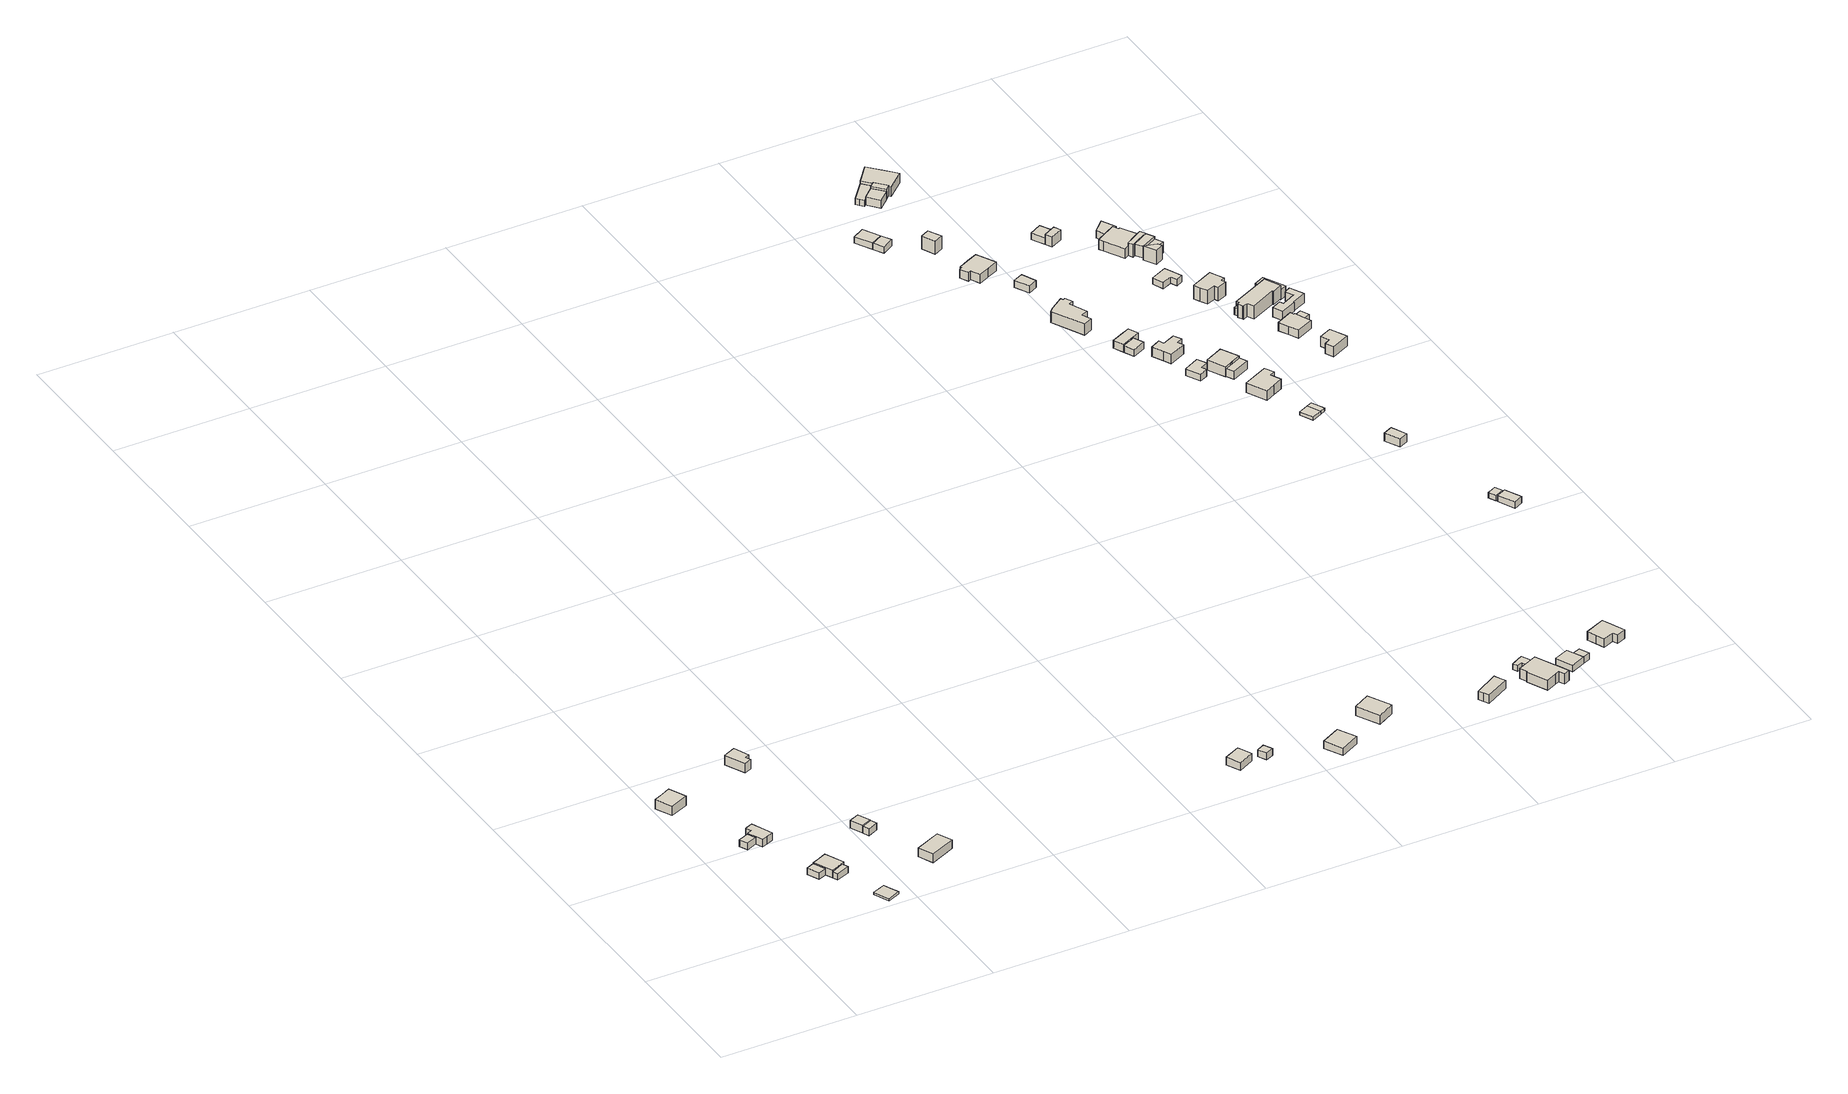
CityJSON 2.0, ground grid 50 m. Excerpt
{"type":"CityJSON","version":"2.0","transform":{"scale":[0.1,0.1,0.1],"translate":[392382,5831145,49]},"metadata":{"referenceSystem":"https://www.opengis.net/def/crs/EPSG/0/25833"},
"CityObjects":{
"building1":{"type":"Building","attributes":{"Gemeindeschluessel":"11000003","BezugspunktDach":"2200","function":"31001_1312","measuredHeight":4,"storeysAboveGround":1},"address":[{"country":"Germany","locality":"Berlin","thoroughfareNumber":"13","thoroughfareName":"Zypressenweg"}],"geometry":[{"type":"Solid","lod":"1","boundaries":[[[[0,1,2,3,4]],[[5,6,7,8,9]],[[5,9,4,3]],[[6,5,3,2]],[[7,6,2,1]],[[8,7,1,0]],[[9,8,0,4]]]]}]},
"building2":{"type":"Building","attributes":{"Gemeindeschluessel":"11000003","function":"31001_1312"},"address":[{"country":"Germany","locality":"Berlin","thoroughfareNumber":"11","thoroughfareName":"Zypressenweg"}],"children":["building2-1","building2-2"]},
"building2-1":{"type":"BuildingPart","attributes":{"BezugspunktDach":"2200","measuredHeight":3.24,"storeysAboveGround":1},"parents":["building2"],"geometry":[{"type":"MultiSurface","lod":"1","boundaries":[[[10,11,12,13,14,15,16,17,18]],[[19,20,21,22,23,24,25,26,27]],[[19,27,18,17]],[[20,19,17,16]],[[21,20,16,15]],[[22,21,15,14]],[[23,22,14,13]],[[24,23,13,12]],[[25,24,12,11]],[[26,25,11,10]],[[27,28,29,10,18]],[[29,28,27,26]]]}]},
"building2-2":{"type":"BuildingPart","attributes":{"BezugspunktDach":"2200","measuredHeight":2.64,"storeysAboveGround":1},"parents":["building2"],"geometry":[{"type":"Solid","lod":"1","boundaries":[[[[30,29,28,31]],[[27,26,32,33]],[[27,33,31,28]],[[32,26,29,30]],[[33,32,30,31]],[[26,27,28,29]]]]}]},
"building3":{"type":"Building","attributes":{"Gemeindeschluessel":"11000003","function":"31001_1312"},"address":[{"country":"Germany","locality":"Berlin","thoroughfareNumber":"9","thoroughfareName":"Zypressenweg"}],"children":["building3-1","building3-2","building3-3"]},
"building3-1":{"type":"BuildingPart","attributes":{"BezugspunktDach":"2200","measuredHeight":3.07,"storeysAboveGround":1},"parents":["building3"],"geometry":[{"type":"MultiSurface","lod":"1","boundaries":[[[34,35,36,37,38,39]],[[40,41,42,43,44,45]],[[40,45,39,38]],[[41,40,38,37]],[[42,41,37,36]],[[46,47,48,42,36,35]],[[49,46,43,35,34]],[[50,51,52,53,54,44,34,39]],[[43,48,47,46]],[[44,55,43,46,49]],[[45,54,53,52,51,50]]]}]},
"building3-2":{"type":"BuildingPart","attributes":{"BezugspunktDach":"2200","measuredHeight":2.49,"storeysAboveGround":1},"parents":["building3"],"geometry":[{"type":"Solid","lod":"1","boundaries":[[[[56,52,51,57]],[[45,53,58,59]],[[45,59,57,51]],[[58,53,52,56]],[[59,58,56,57]],[[53,45,51,52]]]]}]},
"building3-3":{"type":"BuildingPart","attributes":{"BezugspunktDach":"2200","measuredHeight":2.49,"storeysAboveGround":1},"parents":["building3"],"geometry":[{"type":"MultiSurface","lod":"1","boundaries":[[[60,61,47,49]],[[48,62,63,44]],[[62,48,47,61]],[[63,62,61,60]],[[44,63,60,49]],[[48,43,46,47]],[[44,49,46,43]]]}]},
"building4":{"type":"Building","attributes":{"Gemeindeschluessel":"11000003","BezugspunktDach":"2200","function":"31001_1312","measuredHeight":1.32,"storeysAboveGround":1},"address":[{"country":"Germany","locality":"Berlin","thoroughfareNumber":"7","thoroughfareName":"Zypressenweg"}],"geometry":[{"type":"Solid","lod":"1","boundaries":[[[[64,65,66,67,68]],[[69,70,71,72,73]],[[69,73,68,67]],[[70,69,67,66]],[[71,70,66,65]],[[72,71,65,64]],[[73,72,64,68]]]]}]},
"building5":{"type":"Building","attributes":{"Gemeindeschluessel":"11000003","BezugspunktDach":"2200","function":"31001_1312","measuredHeight":3.72,"storeysAboveGround":1},"address":[{"country":"Germany","locality":"Berlin","thoroughfareNumber":"14","thoroughfareName":"Zypressenweg"}],"geometry":[{"type":"Solid","lod":"1","boundaries":[[[[74,75,76,77,78,79]],[[80,81,82,83,84,85]],[[80,85,79,78]],[[81,80,78,77]],[[82,81,77,76]],[[83,82,76,75]],[[84,83,75,74]],[[85,84,74,79]]]]}]},
"building6":{"type":"Building","attributes":{"Gemeindeschluessel":"11000003","BezugspunktDach":"2200","function":"31001_1312","measuredHeight":3.16,"storeysAboveGround":1},"address":[{"country":"Germany","locality":"Berlin","thoroughfareNumber":"10","thoroughfareName":"Zypressenweg"}],"geometry":[{"type":"Solid","lod":"1","boundaries":[[[[86,87,88,89]],[[90,91,92,93]],[[90,93,89,88]],[[91,90,88,87]],[[92,91,87,86]],[[93,92,86,89]]]]}]},
"building7":{"type":"Building","attributes":{"Gemeindeschluessel":"11000003","BezugspunktDach":"2200","function":"51009_1610","measuredHeight":2.99,"storeysAboveGround":0},"address":[{"country":"Germany","locality":"Berlin"}],"geometry":[{"type":"Solid","lod":"1","boundaries":[[[[94,95,96,97]],[[91,98,99,92]],[[91,92,97,96]],[[98,91,96,95]],[[99,98,95,94]],[[92,99,94,97]]]]}]},
"building8":{"type":"Building","attributes":{"Gemeindeschluessel":"11000003","BezugspunktDach":"2200","function":"31001_1312","measuredHeight":3.26,"storeysAboveGround":1},"address":[{"country":"Germany","locality":"Berlin","thoroughfareNumber":"8","thoroughfareName":"Zypressenweg"}],"geometry":[{"type":"Solid","lod":"1","boundaries":[[[[100,101,102,103]],[[104,105,106,107]],[[104,107,103,102]],[[105,104,102,101]],[[106,105,101,100]],[[107,106,100,103]]]]}]},
"building9":{"type":"Building","attributes":{"Gemeindeschluessel":"11000003","BezugspunktDach":"2200","function":"31001_1010","measuredHeight":3.05,"storeysAboveGround":1},"address":[{"country":"Germany","locality":"Berlin","thoroughfareNumber":"31A","thoroughfareName":"Kapellenweg"}],"geometry":[{"type":"Solid","lod":"1","boundaries":[[[[108,109,110,111]],[[112,113,114,115]],[[112,115,111,110]],[[113,112,110,109]],[[114,113,109,108]],[[115,114,108,111]]]]}]},
"building10":{"type":"Building","attributes":{"Gemeindeschluessel":"11000003","BezugspunktDach":"2200","function":"31001_2723","measuredHeight":2.6,"storeysAboveGround":1},"address":[{"country":"Germany","locality":"Berlin","thoroughfareNumber":"31A (1)","thoroughfareName":"Kapellenweg"}],"geometry":[{"type":"Solid","lod":"1","boundaries":[[[[116,117,118,119]],[[120,121,122,123]],[[120,123,119,118]],[[121,120,118,117]],[[122,121,117,116]],[[123,122,116,119]]]]}]},
"building11":{"type":"Building","attributes":{"Gemeindeschluessel":"11000003","BezugspunktDach":"2200","function":"31001_1010","measuredHeight":2.8,"storeysAboveGround":1},"address":[{"country":"Germany","locality":"Berlin","thoroughfareNumber":"33","thoroughfareName":"Kapellenweg"}],"geometry":[{"type":"Solid","lod":"1","boundaries":[[[[124,125,126,127]],[[128,129,130,131]],[[128,131,127,126]],[[129,128,126,125]],[[130,129,125,124]],[[131,130,124,127]]]]}]},
"building12":{"type":"Building","attributes":{"Gemeindeschluessel":"11000003","BezugspunktDach":"2200","function":"31001_1010","measuredHeight":5.18,"storeysAboveGround":2},"address":[{"country":"Germany","locality":"Berlin","thoroughfareNumber":"35","thoroughfareName":"Kapellenweg"}],"geometry":[{"type":"Solid","lod":"1","boundaries":[[[[132,133,134,135]],[[136,137,138,139]],[[136,139,135,134]],[[137,136,134,133]],[[138,137,133,132]],[[139,138,132,135]]]]}]},
"building13":{"type":"Building","attributes":{"Gemeindeschluessel":"11000003","BezugspunktDach":"2200","function":"31001_2000","measuredHeight":3.45,"storeysAboveGround":1},"address":[{"country":"Germany","locality":"Berlin","thoroughfareNumber":"17 (1)","thoroughfareName":"Bambusweg"}],"geometry":[{"type":"Solid","lod":"1","boundaries":[[[[140,141,142,143,144,145]],[[146,147,148,149,150,151]],[[146,151,145,144]],[[147,146,144,143]],[[148,147,143,142]],[[149,148,142,141]],[[150,149,141,140]],[[151,150,140,145]]]]}]},
"building14":{"type":"Building","attributes":{"Gemeindeschluessel":"11000003","BezugspunktDach":"2200","function":"31001_2463","measuredHeight":2.99,"storeysAboveGround":1},"address":[{"country":"Germany","locality":"Berlin","thoroughfareNumber":"19 (1)","thoroughfareName":"Bambusweg"}],"geometry":[{"type":"Solid","lod":"1","boundaries":[[[[152,153,154,155,156,157,158,159,160]],[[161,162,163,164,165,166,167,168,169]],[[161,169,160,159]],[[162,161,159,158]],[[163,162,158,157]],[[164,163,157,156]],[[165,164,156,155]],[[166,165,155,154]],[[167,166,154,153]],[[168,167,153,152]],[[169,168,152,160]]]]}]},
"building15":{"type":"Building","attributes":{"Gemeindeschluessel":"11000003","BezugspunktDach":"2200","function":"31001_1010","measuredHeight":5.23,"storeysAboveGround":1},"address":[{"country":"Germany","locality":"Berlin","thoroughfareNumber":"19","thoroughfareName":"Bambusweg"}],"geometry":[{"type":"Solid","lod":"1","boundaries":[[[[170,171,172,173,174,175,176,177,178,179]],[[166,164,180,181,182,183,184,185,186,187]],[[166,187,179,178]],[[164,166,178,177]],[[180,164,177,176]],[[181,180,176,175]],[[182,181,175,174]],[[183,182,174,173]],[[184,183,173,172]],[[185,184,172,171]],[[186,185,171,170]],[[187,186,170,179]]]]}]},
"building16":{"type":"Building","attributes":{"Gemeindeschluessel":"11000003","function":"31001_1312"},"address":[{"country":"Germany","locality":"Berlin","thoroughfareNumber":"21","thoroughfareName":"Bambusweg"}],"children":["building16-1","building16-2"]},
"building16-1":{"type":"BuildingPart","attributes":{"BezugspunktDach":"2200","measuredHeight":2.48,"storeysAboveGround":1},"parents":["building16"],"geometry":[{"type":"MultiSurface","lod":"1","boundaries":[[[188,189,190,191]],[[192,193,194,195]],[[192,195,191,190]],[[192,190,196,197]],[[194,193,189,188]],[[195,194,188,191]],[[197,196,198,189,193]]]}]},
"building16-2":{"type":"BuildingPart","attributes":{"BezugspunktDach":"2200","measuredHeight":2.48,"storeysAboveGround":1},"parents":["building16"],"geometry":[{"type":"Solid","lod":"1","boundaries":[[[[189,199,200,196]],[[201,202,193,197]],[[201,197,196,200]],[[202,201,200,199]],[[193,202,199,189]],[[197,193,189,196]]]]}]},
"building17":{"type":"Building","attributes":{"Gemeindeschluessel":"11000003","BezugspunktDach":"2200","function":"31001_1010","measuredHeight":2.36,"storeysAboveGround":1},"address":[{"country":"Germany","locality":"Berlin","thoroughfareNumber":"61","thoroughfareName":"Ideallee"}],"geometry":[{"type":"Solid","lod":"1","boundaries":[[[[203,204,205,206]],[[207,208,209,210]],[[207,210,206,205]],[[208,207,205,204]],[[209,208,204,203]],[[210,209,203,206]]]]}]},
"building18":{"type":"Building","attributes":{"Gemeindeschluessel":"11000003","BezugspunktDach":"2200","function":"31001_1312","measuredHeight":3.92,"storeysAboveGround":1},"address":[{"country":"Germany","locality":"Berlin","thoroughfareNumber":"23","thoroughfareName":"Bambusweg"}],"geometry":[{"type":"Solid","lod":"1","boundaries":[[[[211,212,213,214,215,216,217,218]],[[219,220,221,222,223,224,225,226]],[[219,226,218,217]],[[220,219,217,216]],[[221,220,216,215]],[[222,221,215,214]],[[223,222,214,213]],[[224,223,213,212]],[[225,224,212,211]],[[226,225,211,218]]]]}]},
"building19":{"type":"Building","attributes":{"Gemeindeschluessel":"11000003","BezugspunktDach":"2200","function":"31001_2000","measuredHeight":2.5,"storeysAboveGround":1},"address":[{"country":"Germany","locality":"Berlin","thoroughfareNumber":"61 (1)","thoroughfareName":"Ideallee"}],"geometry":[{"type":"Solid","lod":"1","boundaries":[[[[227,228,204,203]],[[229,230,231,232]],[[229,232,203,204]],[[230,229,204,228]],[[231,230,228,227]],[[232,231,227,203]]]]}]},
"building20":{"type":"Building","attributes":{"Gemeindeschluessel":"11000003","BezugspunktDach":"2200","function":"31001_1312","measuredHeight":5.07,"storeysAboveGround":1},"address":[{"country":"Germany","locality":"Berlin","thoroughfareNumber":"59","thoroughfareName":"Ideallee"}],"geometry":[{"type":"Solid","lod":"1","boundaries":[[[[233,234,235,236]],[[237,238,239,240]],[[237,240,236,235]],[[238,237,235,234]],[[239,238,234,233]],[[240,239,233,236]]]]}]},
"building21":{"type":"Building","attributes":{"Gemeindeschluessel":"11000003","BezugspunktDach":"2200","function":"31001_1010","measuredHeight":4.24,"storeysAboveGround":1},"address":[{"country":"Germany","locality":"Berlin","thoroughfareNumber":"57","thoroughfareName":"Ideallee"}],"geometry":[{"type":"Solid","lod":"1","boundaries":[[[[241,242,243,244,245,246,247,248,249,250]],[[251,252,253,254,255,256,257,258,259,260]],[[251,260,250,249]],[[252,251,249,248]],[[253,252,248,247]],[[254,253,247,246]],[[255,254,246,245]],[[256,255,245,244]],[[257,256,244,243]],[[258,257,243,242]],[[259,258,242,241]],[[260,259,241,250]]]]}]},
"building22":{"type":"Building","attributes":{"Gemeindeschluessel":"11000003","BezugspunktDach":"2200","function":"31001_1010","measuredHeight":4.38,"storeysAboveGround":1},"address":[{"country":"Germany","locality":"Berlin","thoroughfareNumber":"53","thoroughfareName":"Ideallee"}],"geometry":[{"type":"Solid","lod":"1","boundaries":[[[[261,262,263,264,265,266,267,268,269,270,271]],[[272,273,274,275,276,277,278,279,280,281,282]],[[272,282,271,270]],[[273,272,270,269]],[[274,273,269,268]],[[275,274,268,267]],[[276,275,267,266]],[[277,276,266,265]],[[278,277,265,264]],[[279,278,264,263]],[[280,279,263,262]],[[281,280,262,261]],[[282,281,261,271]]]]}]},
"building23":{"type":"Building","attributes":{"Gemeindeschluessel":"11000003","BezugspunktDach":"2200","function":"31001_2463","measuredHeight":2.63,"storeysAboveGround":1},"address":[{"country":"Germany","locality":"Berlin","thoroughfareNumber":"51 (1)","thoroughfareName":"Ideallee"}],"geometry":[{"type":"Solid","lod":"1","boundaries":[[[[283,284,285,286]],[[287,288,289,290]],[[287,290,286,285]],[[288,287,285,284]],[[289,288,284,283]],[[290,289,283,286]]]]}]},
"building24":{"type":"Building","attributes":{"Gemeindeschluessel":"11000003","BezugspunktDach":"2200","function":"31001_1312","measuredHeight":3.38,"storeysAboveGround":1},"address":[{"country":"Germany","locality":"Berlin","thoroughfareNumber":"51","thoroughfareName":"Ideallee"}],"geometry":[{"type":"Solid","lod":"1","boundaries":[[[[291,292,293,294,295,296,297]],[[298,299,300,287,301,290,302]],[[298,302,297,296]],[[299,298,296,295]],[[300,299,295,294]],[[287,300,294,293]],[[301,287,293,292]],[[290,301,292,291]],[[302,290,291,297]]]]}]},
"building25":{"type":"Building","attributes":{"Gemeindeschluessel":"11000003","BezugspunktDach":"2200","function":"31001_1312","measuredHeight":2.71,"storeysAboveGround":1},"address":[{"country":"Germany","locality":"Berlin","thoroughfareNumber":"55","thoroughfareName":"Ideallee"}],"geometry":[{"type":"Solid","lod":"1","boundaries":[[[[303,304,305,306]],[[307,308,309,310]],[[307,310,306,305]],[[308,307,305,304]],[[309,308,304,303]],[[310,309,303,306]]]]}]},
"building26":{"type":"Building","attributes":{"Gemeindeschluessel":"11000003","BezugspunktDach":"2200","function":"31001_2000","measuredHeight":2.93,"storeysAboveGround":1},"address":[{"country":"Germany","locality":"Berlin","thoroughfareNumber":"60 (1)","thoroughfareName":"Ideallee"}],"geometry":[{"type":"Solid","lod":"1","boundaries":[[[[311,312,313,314,315,316,317]],[[318,319,320,321,322,323,324]],[[318,324,317,316]],[[319,318,316,315]],[[320,319,315,314]],[[321,320,314,313]],[[322,321,313,312]],[[323,322,312,311]],[[324,323,311,317]]]]}]},
"building27":{"type":"Building","attributes":{"Gemeindeschluessel":"11000003","BezugspunktDach":"2200","function":"31001_2000","measuredHeight":3.11,"storeysAboveGround":1},"address":[{"country":"Germany","locality":"Berlin","thoroughfareNumber":"60 (2)","thoroughfareName":"Ideallee"}],"geometry":[{"type":"Solid","lod":"1","boundaries":[[[[325,326,327,328]],[[329,330,331,332]],[[329,332,328,327]],[[330,329,327,326]],[[331,330,326,325]],[[332,331,325,328]]]]}]},
"building28":{"type":"Building","attributes":{"Gemeindeschluessel":"11000003","BezugspunktDach":"2200","function":"31001_2000","measuredHeight":2.6,"storeysAboveGround":1},"address":[{"country":"Germany","locality":"Berlin","thoroughfareNumber":"47 (1)","thoroughfareName":"Ideallee"}],"geometry":[{"type":"Solid","lod":"1","boundaries":[[[[333,334,335,336,337,338]],[[339,340,341,342,343,344]],[[339,344,338,337]],[[340,339,337,336]],[[341,340,336,335]],[[342,341,335,334]],[[343,342,334,333]],[[344,343,333,338]]]]}]},
"building29":{"type":"Building","attributes":{"Gemeindeschluessel":"11000003","BezugspunktDach":"2200","function":"31001_1010","measuredHeight":4.78,"storeysAboveGround":1},"address":[{"country":"Germany","locality":"Berlin","thoroughfareNumber":"49","thoroughfareName":"Ideallee"}],"geometry":[{"type":"Solid","lod":"1","boundaries":[[[[345,346,347,348,349,350,351,352,353,354]],[[355,356,357,358,359,360,361,362,363,364]],[[355,364,354,353]],[[356,355,353,352]],[[357,356,352,351]],[[358,357,351,350]],[[359,358,350,349]],[[360,359,349,348]],[[361,360,348,347]],[[362,361,347,346]],[[363,362,346,345]],[[364,363,345,354]]]]}]},
"building30":{"type":"Building","attributes":{"Gemeindeschluessel":"11000003","BezugspunktDach":"2200","function":"51009_1610","measuredHeight":4.86,"storeysAboveGround":0},"address":[{"country":"Germany","locality":"Berlin"}],"geometry":[{"type":"Solid","lod":"1","boundaries":[[[[365,366,367,368]],[[369,370,330,329]],[[369,329,368,367]],[[370,369,367,366]],[[330,370,366,365]],[[329,330,365,368]]]]}]},
"building31":{"type":"Building","attributes":{"Gemeindeschluessel":"11000003","BezugspunktDach":"2200","function":"31001_1010","measuredHeight":4.77,"storeysAboveGround":1},"address":[{"country":"Germany","locality":"Berlin","thoroughfareNumber":"60","thoroughfareName":"Ideallee"}],"geometry":[{"type":"Solid","lod":"1","boundaries":[[[[371,372,373,374,375,376]],[[377,378,379,380,381,382]],[[377,382,376,375]],[[378,377,375,374]],[[379,378,374,373]],[[380,379,373,372]],[[381,380,372,371]],[[382,381,371,376]]]]}]},
"building32":{"type":"Building","attributes":{"Gemeindeschluessel":"11000003","BezugspunktDach":"2200","function":"31001_1010","measuredHeight":4.3,"storeysAboveGround":1},"address":[{"country":"Germany","locality":"Berlin","thoroughfareNumber":"45","thoroughfareName":"Ideallee"}],"geometry":[{"type":"Solid","lod":"1","boundaries":[[[[383,384,385,386,387,388,389,390]],[[391,392,393,394,395,396,397,398]],[[391,398,390,389]],[[392,391,389,388]],[[393,392,388,387]],[[394,393,387,386]],[[395,394,386,385]],[[396,395,385,384]],[[397,396,384,383]],[[398,397,383,390]]]]}]},
"building33":{"type":"Building","attributes":{"Gemeindeschluessel":"11000003","BezugspunktDach":"2200","function":"31001_1312","measuredHeight":4.61,"storeysAboveGround":1},"address":[{"country":"Germany","locality":"Berlin","thoroughfareNumber":"47","thoroughfareName":"Ideallee"}],"geometry":[{"type":"Solid","lod":"1","boundaries":[[[[399,400,401,402,403,404,405,406]],[[407,408,409,410,411,412,413,414]],[[407,414,406,405]],[[408,407,405,404]],[[409,408,404,403]],[[410,409,403,402]],[[411,410,402,401]],[[412,411,401,400]],[[413,412,400,399]],[[414,413,399,406]]]]}]},
"building34":{"type":"Building","attributes":{"Gemeindeschluessel":"11000003","BezugspunktDach":"2200","function":"31001_1312","measuredHeight":1.31,"storeysAboveGround":1},"address":[{"country":"Germany","locality":"Berlin","thoroughfareNumber":"43","thoroughfareName":"Ideallee"}],"geometry":[{"type":"Solid","lod":"1","boundaries":[[[[415,416,417,418]],[[419,420,421,422]],[[419,422,418,417]],[[420,419,417,416]],[[421,420,416,415]],[[422,421,415,418]]]]}]},
"building35":{"type":"Building","attributes":{"Gemeindeschluessel":"11000003","BezugspunktDach":"2200","function":"51009_1610","measuredHeight":3.7,"storeysAboveGround":0},"address":[{"country":"Germany","locality":"Berlin"}],"geometry":[{"type":"Solid","lod":"1","boundaries":[[[[423,424,425,426]],[[427,428,429,430]],[[427,430,426,425]],[[428,427,425,424]],[[429,428,424,423]],[[430,429,423,426]]]]}]},
"building36":{"type":"Building","attributes":{"Gemeindeschluessel":"11000003","BezugspunktDach":"2200","function":"51009_1610","measuredHeight":1.27,"storeysAboveGround":0},"address":[{"country":"Germany","locality":"Berlin"}],"geometry":[{"type":"Solid","lod":"1","boundaries":[[[[416,431,432,417]],[[433,434,435,436]],[[433,436,417,432]],[[434,433,432,431]],[[435,434,431,416]],[[436,435,416,417]]]]}]},
"building37":{"type":"Building","attributes":{"Gemeindeschluessel":"11000003","BezugspunktDach":"2200","function":"31001_2723","measuredHeight":2.7,"storeysAboveGround":1},"address":[{"country":"Germany","locality":"Berlin","thoroughfareNumber":"33 (2)","thoroughfareName":"Ideallee"}],"geometry":[{"type":"Solid","lod":"1","boundaries":[[[[437,438,439,440,441]],[[442,443,444,445,446]],[[442,446,441,440]],[[443,442,440,439]],[[444,443,439,438]],[[445,444,438,437]],[[446,445,437,441]]]]}]},
"building38":{"type":"Building","attributes":{"Gemeindeschluessel":"11000003","BezugspunktDach":"2200","function":"31001_2463","measuredHeight":2.49,"storeysAboveGround":1},"address":[{"country":"Germany","locality":"Berlin","thoroughfareNumber":"33 (1)","thoroughfareName":"Ideallee"}],"geometry":[{"type":"Solid","lod":"1","boundaries":[[[[447,448,449,450]],[[451,452,453,454]],[[451,454,450,449]],[[452,451,449,448]],[[453,452,448,447]],[[454,453,447,450]]]]}]},
"building39":{"type":"Building","attributes":{"Gemeindeschluessel":"11000003","BezugspunktDach":"2200","function":"31001_1312","measuredHeight":3.07,"storeysAboveGround":1},"address":[{"country":"Germany","locality":"Berlin","thoroughfareNumber":"39","thoroughfareName":"Ideallee"}],"geometry":[{"type":"Solid","lod":"1","boundaries":[[[[455,456,457,458]],[[459,460,461,462]],[[459,462,458,457]],[[460,459,457,456]],[[461,460,456,455]],[[462,461,455,458]]]]}]},
"building40":{"type":"Building","attributes":{"Gemeindeschluessel":"11000003","BezugspunktDach":"2200","function":"31001_1312","measuredHeight":3.54,"storeysAboveGround":1},"address":[{"country":"Germany","locality":"Berlin","thoroughfareNumber":"56","thoroughfareName":"Ideallee"}],"geometry":[{"type":"Solid","lod":"1","boundaries":[[[[463,464,465,466,467]],[[468,469,470,471,472]],[[468,472,467,466]],[[469,468,466,465]],[[470,469,465,464]],[[471,470,464,463]],[[472,471,463,467]]]]}]},
"building41":{"type":"Building","attributes":{"Gemeindeschluessel":"11000003","BezugspunktDach":"2200","function":"51009_1610","measuredHeight":4.46,"storeysAboveGround":0},"address":[{"country":"Germany","locality":"Berlin"}],"geometry":[{"type":"Solid","lod":"1","boundaries":[[[[473,474,475,476]],[[470,477,478,471]],[[470,471,476,475]],[[477,470,475,474]],[[478,477,474,473]],[[471,478,473,476]]]]}]},
"building42":{"type":"Building","attributes":{"Gemeindeschluessel":"11000003","BezugspunktDach":"2200","function":"31001_1010","measuredHeight":2.52,"storeysAboveGround":1},"address":[{"country":"Germany","locality":"Berlin","thoroughfareNumber":"52","thoroughfareName":"Ideallee"}],"geometry":[{"type":"Solid","lod":"1","boundaries":[[[[479,480,481,482,483,484]],[[485,486,487,488,489,490]],[[485,490,484,483]],[[486,485,483,482]],[[487,486,482,481]],[[488,487,481,480]],[[489,488,480,479]],[[490,489,479,484]]]]}]},
"building43":{"type":"Building","attributes":{"Gemeindeschluessel":"11000003","BezugspunktDach":"2200","function":"51009_1610","measuredHeight":2.75,"storeysAboveGround":0},"address":[{"country":"Germany","locality":"Berlin"}],"geometry":[{"type":"Solid","lod":"1","boundaries":[[[[491,492,493,494]],[[495,496,497,498]],[[495,498,494,493]],[[496,495,493,492]],[[497,496,492,491]],[[498,497,491,494]]]]}]},
"building44":{"type":"Building","attributes":{"Gemeindeschluessel":"11000003","BezugspunktDach":"2200","function":"31001_1010","measuredHeight":7.32,"storeysAboveGround":1},"address":[{"country":"Germany","locality":"Berlin","thoroughfareNumber":"50","thoroughfareName":"Ideallee"}],"geometry":[{"type":"Solid","lod":"1","boundaries":[[[[499,500,501,502,503,504,505,506,507,508]],[[509,510,511,512,513,514,515,516,517,518]],[[509,518,508,507]],[[510,509,507,506]],[[511,510,506,505]],[[512,511,505,504]],[[513,512,504,503]],[[514,513,503,502]],[[515,514,502,501]],[[516,515,501,500]],[[517,516,500,499]],[[518,517,499,508]]]]}]},
"building45":{"type":"Building","attributes":{"Gemeindeschluessel":"11000003","function":"31001_1010"},"address":[{"country":"Germany","locality":"Berlin","thoroughfareNumber":"54","thoroughfareName":"Ideallee"}],"children":["building45-1","building45-2"]},
"building45-1":{"type":"BuildingPart","attributes":{"BezugspunktDach":"2200","measuredHeight":5.44,"storeysAboveGround":2},"parents":["building45"],"geometry":[{"type":"MultiSurface","lod":"1","boundaries":[[[519,520,521,522,523,524,525,526,527,528,529]],[[530,531,532,533,534,535,536,537,538,539,540]],[[530,540,529,528]],[[531,530,528,527]],[[532,531,527,526]],[[533,532,526,525]],[[534,533,525,524]],[[535,534,524,523]],[[538,537,521,520]],[[539,538,520,519]],[[540,539,519,529]],[[536,541,542,522]],[[535,523,542,541]],[[537,536,522,521]]]}]},
"building45-2":{"type":"BuildingPart","attributes":{"BezugspunktDach":"2200","measuredHeight":5.87,"storeysAboveGround":2},"parents":["building45"],"geometry":[{"type":"MultiSurface","lod":"1","boundaries":[[[543,544,545,546,547,548,549]],[[541,535,550,551,552,553,537]],[[542,522,521,537,549,548]],[[523,542,541,548,547]],[[550,535,547,546]],[[551,550,546,545]],[[552,551,545,544]],[[553,552,544,543]],[[537,553,543,549]],[[541,536,522,542]],[[554,536,537,521,522]],[[535,541,542,523]]]}]},
"building46":{"type":"Building","attributes":{"Gemeindeschluessel":"11000003","BezugspunktDach":"2200","function":"31001_2000","measuredHeight":2.8,"storeysAboveGround":1},"address":[{"country":"Germany","locality":"Berlin","thoroughfareNumber":"54 (1)","thoroughfareName":"Ideallee"}],"geometry":[{"type":"Solid","lod":"1","boundaries":[[[[555,556,557,558,559]],[[560,561,562,563,564]],[[560,564,559,558]],[[561,560,558,557]],[[562,561,557,556]],[[563,562,556,555]],[[564,563,555,559]]]]}]},
"building47":{"type":"Building","attributes":{"Gemeindeschluessel":"11000003","BezugspunktDach":"2200","function":"31001_1312","measuredHeight":5.59,"storeysAboveGround":1},"address":[{"country":"Germany","locality":"Berlin","thoroughfareNumber":"54 (2)","thoroughfareName":"Ideallee"}],"geometry":[{"type":"Solid","lod":"1","boundaries":[[[[565,566,567,568,569]],[[570,571,572,573,574]],[[570,574,569,568]],[[571,570,568,567]],[[572,571,567,566]],[[573,572,566,565]],[[574,573,565,569]]]]}]},
"building48":{"type":"Building","attributes":{"Gemeindeschluessel":"11000003","function":"31001_2000"},"address":[{"country":"Germany","locality":"Berlin","thoroughfareNumber":"54 (3)","thoroughfareName":"Ideallee"}],"children":["building48-1","building48-2"]},
"building48-1":{"type":"BuildingPart","attributes":{"BezugspunktDach":"2200","measuredHeight":4.32,"storeysAboveGround":1},"parents":["building48"],"geometry":[{"type":"MultiSurface","lod":"1","boundaries":[[[575,576,577,578]],[[579,580,581,582]],[[579,582,578,577]],[[580,579,577,576]],[[581,580,576,575]],[[583,582,581,575,578]]]}]},
"building48-2":{"type":"BuildingPart","attributes":{"BezugspunktDach":"2200","measuredHeight":5.34,"storeysAboveGround":1},"parents":["building48"],"geometry":[{"type":"MultiSurface","lod":"1","boundaries":[[[584,585,586,587]],[[581,588,589,582]],[[575,578,587,586]],[[588,581,586,585]],[[589,588,585,584]],[[582,589,584,587]],[[590,581,582,578,575]]]}]},
"building49":{"type":"Building","attributes":{"Gemeindeschluessel":"11000003","function":"31001_1312"},"address":[{"country":"Germany","locality":"Berlin","thoroughfareNumber":"46","thoroughfareName":"Ideallee"}],"children":["building49-1","building49-2"]},
"building49-1":{"type":"BuildingPart","attributes":{"BezugspunktDach":"2200","measuredHeight":3.72,"storeysAboveGround":1},"parents":["building49"],"geometry":[{"type":"MultiSurface","lod":"1","boundaries":[[[591,592,593,594,595,596,597,598,599]],[[600,601,602,603,604,605,606,607,608]],[[600,608,599,598]],[[601,600,598,597]],[[602,601,597,596]],[[609,610,596,595]],[[611,609,603,595,594]],[[605,604,594,593]],[[606,605,593,592]],[[607,606,592,591]],[[608,607,591,599]],[[603,602,610,609]],[[604,603,609,611]]]}]},
"building49-2":{"type":"BuildingPart","attributes":{"BezugspunktDach":"2200","measuredHeight":2.62,"storeysAboveGround":1},"parents":["building49"],"geometry":[{"type":"MultiSurface","lod":"1","boundaries":[[[611,612,613,610]],[[614,615,604,602]],[[614,602,610,613]],[[615,614,613,612]],[[604,615,612,611]],[[604,603,602]],[[602,603,609,610]],[[611,609,603,604]]]}]},
"building50":{"type":"Building","attributes":{"Gemeindeschluessel":"11000003","BezugspunktDach":"2200","function":"31001_1010","measuredHeight":3.77,"storeysAboveGround":1},"address":[{"country":"Germany","locality":"Berlin","thoroughfareNumber":"44","thoroughfareName":"Ideallee"}],"geometry":[{"type":"Solid","lod":"1","boundaries":[[[[616,617,618,619,620,621]],[[622,623,624,625,626,627]],[[622,627,621,620]],[[623,622,620,619]],[[624,623,619,618]],[[625,624,618,617]],[[626,625,617,616]],[[627,626,616,621]]]]}]},
"building51":{"type":"Building","attributes":{"Gemeindeschluessel":"11000003","BezugspunktDach":"2200","function":"31001_1010","measuredHeight":6,"storeysAboveGround":2},"address":[{"country":"Germany","locality":"Berlin","thoroughfareNumber":"48","thoroughfareName":"Ideallee"}],"geometry":[{"type":"Solid","lod":"1","boundaries":[[[[628,629,630,631,632,633,634,635,636,637,638,639,640]],[[641,642,643,644,645,646,647,648,649,650,651,652,653]],[[641,653,640,639]],[[642,641,639,638]],[[643,642,638,637]],[[644,643,637,636]],[[645,644,636,635]],[[646,645,635,634]],[[647,646,634,633]],[[648,647,633,632]],[[649,648,632,631]],[[650,649,631,630]],[[651,650,630,629]],[[652,651,629,628]],[[653,652,628,640]]]]}]},
"building52":{"type":"Building","attributes":{"Gemeindeschluessel":"11000003","BezugspunktDach":"2200","function":"31001_2000","measuredHeight":3.49,"storeysAboveGround":1},"address":[{"country":"Germany","locality":"Berlin","thoroughfareNumber":"48 (2)","thoroughfareName":"Ideallee"}],"geometry":[{"type":"Solid","lod":"1","boundaries":[[[[654,655,656,657,658,659,660,661,662,663]],[[664,665,666,667,668,669,670,671,672,673]],[[664,673,663,662]],[[665,664,662,661]],[[666,665,661,660]],[[667,666,660,659]],[[668,667,659,658]],[[669,668,658,657]],[[670,669,657,656]],[[671,670,656,655]],[[672,671,655,654]],[[673,672,654,663]]]]}]},
"building53":{"type":"Building","attributes":{"Gemeindeschluessel":"11000003","BezugspunktDach":"2200","function":"31001_2000","measuredHeight":3.91,"storeysAboveGround":1},"address":[{"country":"Germany","locality":"Berlin","thoroughfareNumber":"48 (1)","thoroughfareName":"Ideallee"}],"geometry":[{"type":"Solid","lod":"1","boundaries":[[[[674,675,676,677,678,679]],[[680,681,682,683,684,685]],[[680,685,679,678]],[[681,680,678,677]],[[682,681,677,676]],[[683,682,676,675]],[[684,683,675,674]],[[685,684,674,679]]]]}]}
},
"vertices":[
[34,775,57],[101,805,57],[72,868,57],[39,852,57],[5,836,57],[39,852,21],[72,868,21],[101,805,21],[34,775,21],[5,836,21],
[183,494,56],[194,469,56],[217,478,56],[240,488,56],[207,564,56],[184,554,56],[179,552,56],[187,532,56],[170,524,56],[187,532,27],[179,552,27],[184,554,27],[207,564,27],[240,488,27],[217,478,27],[194,469,27],[183,494,27],[170,524,27],[170,524,53],[183,494,53],
[145,478,53],[131,508,53],[145,478,27],[131,508,27],
[305,206,54],[332,219,54],[360,233,54],[329,301,54],[301,288,54],[273,276,54],[301,288,26],[329,301,26],[360,233,26],[332,219,26],[305,206,26],[273,276,26],[332,219,51],[351,229,51],[351,229,26],[305,206,51],[273,276,50],[273,276,51],[293,232,51],[293,232,26],[283,254,26],[330,218,26],
[263,220,51],[243,262,51],[263,220,26],[243,262,26],
[313,186,51],[361,206,51],[361,206,26],[313,186,26],
[399,2,34],[445,23,34],[432,51,34],[420,78,34],[373,59,34],[420,78,25],[432,51,25],[445,23,25],[399,2,25],[373,59,25],
[357,876,59],[383,886,59],[375,904,59],[391,913,59],[367,968,59],[322,948,59],[367,968,22],[391,913,22],[375,904,22],[383,886,22],[357,876,22],[322,948,22],
[518,392,49],[556,409,49],[535,454,49],[498,437,49],[535,454,20],[556,409,20],[518,392,20],[498,437,20],
[529,369,47],[566,386,47],[556,409,47],[518,392,47],[566,386,20],[529,369,20],
[633,133,53],[726,176,53],[701,230,53],[608,187,53],[701,230,20],[726,176,20],[633,133,20],[608,187,20],
[1750,113,53],[1807,144,53],[1783,193,53],[1725,164,53],[1783,193,23],[1807,144,23],[1750,113,23],[1725,164,23],
[1854,129,47],[1883,143,47],[1867,174,47],[1838,160,47],[1867,174,21],[1883,143,21],[1854,129,21],[1838,160,21],
[2079,29,51],[2150,67,51],[2115,133,51],[2044,95,51],[2115,133,23],[2150,67,23],[2079,29,23],[2044,95,23],
[2270,130,57],[2332,164,57],[2288,247,57],[2226,212,57],[2288,247,22],[2332,164,22],[2270,130,22],[2226,212,22],
[2621,78,58],[2631,59,58],[2719,108,58],[2708,127,58],[2698,147,58],[2611,96,58],[2698,147,26],[2708,127,26],[2719,108,26],[2631,59,26],[2621,78,26],[2611,96,26],
[2800,173,50],[2819,182,50],[2831,156,50],[2845,163,50],[2859,169,50],[2835,215,50],[2823,208,50],[2798,194,50],[2791,191,50],[2798,194,28],[2823,208,28],[2835,215,28],[2859,169,28],[2845,163,28],[2831,156,28],[2819,182,28],[2800,173,28],[2791,191,28],
[2797,107,67],[2795,106,67],[2831,31,67],[2870,50,67],[2885,57,67],[2895,36,67],[2917,47,67],[2859,169,67],[2831,156,67],[2784,134,67],[2917,47,28],[2895,36,28],[2885,57,28],[2870,50,28],[2831,31,28],[2795,106,28],[2797,107,28],[2784,134,28],
[2952,86,53],[3006,110,53],[2977,171,53],[2924,148,53],[2977,171,28],[3006,110,28],[2952,86,28],[2924,148,28],[2989,147,53],[2989,147,28],[3000,123,53],
[3033,121,53],[3016,158,53],[3016,158,28],[3033,121,28],
[2182,3311,45],[2225,3335,45],[2191,3396,45],[2147,3371,45],[2191,3396,21],[2225,3335,21],[2182,3311,21],[2147,3371,21],
[3096,190,61],[3109,159,61],[3149,177,61],[3157,157,61],[3191,173,61],[3169,223,61],[3155,255,61],[3082,222,61],[3155,255,28],[3169,223,28],[3191,173,28],[3157,157,28],[3149,177,28],[3109,159,28],[3096,190,28],[3082,222,28],
[2203,3275,45],[2245,3300,45],[2225,3335,20],[2245,3300,20],[2203,3275,20],[2182,3311,20],
[2343,3190,70],[2377,3206,70],[2352,3254,70],[2321,3238,70],[2352,3254,20],[2377,3206,20],[2343,3190,20],[2321,3238,20],
[2363,3004,52],[2373,3010,52],[2390,2976,52],[2430,2995,52],[2469,3014,52],[2433,3083,52],[2394,3065,52],[2355,3046,52],[2357,3040,52],[2347,3035,52],[2357,3040,18],[2355,3046,18],[2394,3065,18],[2433,3083,18],[2469,3014,18],[2430,2995,18],[2390,2976,18],[2373,3010,18],[2363,3004,18],[2347,3035,18],
[2539,2556,58],[2572,2573,58],[2557,2607,58],[2582,2617,58],[2552,2682,58],[2569,2690,58],[2555,2717,58],[2547,2712,58],[2543,2722,58],[2495,2688,58],[2480,2673,58],[2495,2688,15],[2543,2722,15],[2547,2712,15],[2555,2717,15],[2569,2690,15],[2552,2682,15],[2582,2617,15],[2557,2607,15],[2572,2573,15],[2539,2556,15],[2480,2673,15],
[2614,2366,46],[2662,2389,46],[2644,2427,46],[2597,2403,46],[2644,2427,20],[2662,2389,20],[2614,2366,20],[2597,2403,20],
[2597,2403,50],[2634,2421,50],[2644,2427,50],[2670,2440,50],[2653,2475,50],[2616,2457,50],[2579,2440,50],[2616,2457,20],[2653,2475,20],[2670,2440,20],[2634,2421,20],[2579,2440,20],
[2500,2849,46],[2533,2866,46],[2509,2919,46],[2473,2902,46],[2509,2919,19],[2533,2866,19],[2500,2849,19],[2473,2902,19],
[2267,3549,46],[2277,3536,46],[2286,3545,46],[2342,3596,46],[2327,3612,46],[2313,3628,46],[2257,3561,46],[2313,3628,23],[2327,3612,23],[2342,3596,23],[2286,3545,23],[2277,3536,23],[2267,3549,23],[2257,3561,23],
[2321,3504,52],[2360,3540,52],[2324,3580,52],[2286,3545,52],[2324,3580,21],[2360,3540,21],[2321,3504,21],[2286,3545,21],
[2732,2140,45],[2762,2155,45],[2754,2172,45],[2781,2186,45],[2763,2221,45],[2705,2191,45],[2763,2221,19],[2781,2186,19],[2754,2172,19],[2762,2155,19],[2732,2140,19],[2705,2191,19],
[2685,2297,56],[2697,2271,56],[2759,2301,56],[2749,2321,56],[2770,2332,56],[2768,2337,56],[2755,2361,56],[2708,2339,56],[2700,2358,56],[2664,2339,56],[2700,2358,20],[2708,2339,20],[2755,2361,20],[2768,2337,20],[2770,2332,20],[2749,2321,20],[2759,2301,20],[2697,2271,20],[2685,2297,20],[2664,2339,20],
[2360,3540,60],[2378,3557,60],[2342,3596,60],[2324,3580,60],[2342,3596,21],[2378,3557,21],
[2348,3590,56],[2383,3551,56],[2445,3606,56],[2405,3649,56],[2365,3693,56],[2313,3628,56],[2365,3693,19],[2405,3649,19],[2445,3606,19],[2383,3551,19],[2348,3590,19],[2313,3628,19],
[2862,1936,58],[2898,1955,58],[2934,1973,58],[2916,2010,58],[2936,2020,58],[2918,2054,58],[2863,2027,58],[2826,2009,58],[2863,2027,21],[2918,2054,21],[2936,2020,21],[2916,2010,21],[2934,1973,21],[2898,1955,21],[2862,1936,21],[2826,2009,21],
[2815,2123,57],[2840,2135,57],[2848,2139,57],[2882,2156,57],[2849,2220,57],[2823,2207,57],[2815,2203,57],[2781,2186,57],[2815,2203,18],[2823,2207,18],[2849,2220,18],[2882,2156,18],[2848,2139,18],[2840,2135,18],[2815,2123,18],[2781,2186,18],
[2937,1766,32],[2974,1784,32],[2951,1832,32],[2914,1814,32],[2951,1832,19],[2974,1784,19],[2937,1766,19],[2914,1814,19],
[2830,2094,50],[2896,2127,50],[2882,2156,50],[2815,2123,50],[2882,2156,20],[2896,2127,20],[2830,2094,20],[2815,2123,20],
[2994,1794,32],[2971,1841,32],[2971,1841,20],[2994,1794,20],[2974,1784,20],[2951,1832,20],
[3219,1068,46],[3251,1084,46],[3238,1112,46],[3222,1104,46],[3206,1096,46],[3222,1104,25],[3238,1112,25],[3251,1084,25],[3219,1068,25],[3206,1096,25],
[3251,1001,50],[3284,1018,50],[3255,1078,50],[3221,1062,50],[3255,1078,25],[3284,1018,25],[3251,1001,25],[3221,1062,25],
[3106,1497,50],[3139,1513,50],[3112,1568,50],[3078,1551,50],[3112,1568,19],[3139,1513,19],[3106,1497,19],[3078,1551,19],
[2682,3073,42],[2726,3096,42],[2713,3119,42],[2700,3143,42],[2656,3119,42],[2700,3143,16],[2713,3119,16],[2726,3096,16],[2682,3073,16],[2656,3119,16],
[2694,3050,55],[2738,3072,55],[2726,3096,55],[2682,3073,55],[2738,3072,16],[2694,3050,16],
[2889,2667,40],[2925,2684,40],[2936,2660,40],[2960,2672,40],[2931,2735,40],[2872,2707,40],[2931,2735,15],[2960,2672,15],[2936,2660,15],[2925,2684,15],[2889,2667,15],[2872,2707,15],
[3016,2407,50],[3025,2412,50],[3020,2422,50],[3011,2418,50],[3020,2422,22],[3025,2412,22],[3016,2407,22],[3011,2418,22],
[2956,2543,69],[2969,2519,69],[3001,2532,69],[3007,2518,69],[3043,2534,69],[3036,2549,69],[3050,2556,69],[3038,2581,69],[3025,2606,69],[2944,2567,69],[3025,2606,17],[3038,2581,17],[3050,2556,17],[3036,2549,17],[3043,2534,17],[3007,2518,17],[3001,2532,17],[2969,2519,17],[2956,2543,17],[2944,2567,17],
[2830,2954,49],[2869,2883,49],[2886,2894,49],[2905,2905,49],[2950,2933,49],[2913,2997,49],[2908,2994,49],[2897,3015,49],[2866,2997,49],[2859,2993,49],[2821,2971,49],[2859,2993,12],[2866,2997,12],[2897,3015,12],[2908,2994,12],[2913,2997,12],[2950,2933,12],[2905,2905,12],[2886,2894,12],[2869,2883,12],[2830,2954,12],[2821,2971,12],[2918,2913,12],[2918,2913,49],
[2895,2876,61],[2902,2880,61],[2928,2895,61],[2961,2914,61],[2950,2933,61],[2918,2913,61],[2886,2894,61],[2961,2914,12],[2928,2895,12],[2902,2880,12],[2895,2876,12],[2905,2905,22],
[2866,2997,38],[2897,3015,38],[2915,3024,38],[2888,3075,38],[2847,3035,38],[2888,3075,10],[2915,3024,10],[2897,3015,10],[2866,2997,10],[2847,3035,10],
[2918,2853,60],[2978,2885,60],[2961,2914,60],[2932,2897,60],[2902,2880,60],[2932,2897,15],[2961,2914,15],[2978,2885,15],[2918,2853,15],[2902,2880,15],
[2966,2841,51],[2994,2856,51],[2978,2885,51],[2918,2853,51],[2978,2885,8],[2994,2856,8],[2966,2841,8],[2918,2853,8],[2918,2853,37],
[2944,2808,62],[2974,2826,62],[2966,2841,62],[2918,2853,62],[2974,2826,8],[2944,2808,8],[2966,2841,24],
[3107,2234,53],[3125,2198,53],[3187,2228,53],[3175,2255,53],[3170,2265,53],[3160,2288,53],[3156,2286,53],[3150,2300,53],[3089,2269,53],[3150,2300,21],[3156,2286,21],[3160,2288,21],[3170,2265,21],[3175,2255,21],[3187,2228,21],[3125,2198,21],[3107,2234,21],[3089,2269,21],[3170,2265,47],[3160,2288,47],[3175,2255,47],
[3203,2269,47],[3187,2301,47],[3187,2301,21],[3203,2269,21],
[3172,2052,58],[3240,2086,58],[3210,2148,58],[3164,2126,58],[3179,2095,58],[3157,2083,58],[3179,2095,20],[3164,2126,20],[3210,2148,20],[3240,2086,20],[3172,2052,20],[3157,2083,20],
[3025,2390,67],[3027,2387,67],[3045,2396,67],[3058,2371,67],[3150,2418,67],[3153,2414,67],[3189,2433,67],[3174,2464,67],[3161,2491,67],[3145,2483,67],[3020,2422,67],[3025,2412,67],[3016,2407,67],[3025,2412,16],[3020,2422,16],[3145,2483,16],[3161,2491,16],[3174,2464,16],[3189,2433,16],[3153,2414,16],[3150,2418,16],[3058,2371,16],[3045,2396,16],[3027,2387,16],[3025,2390,16],[3016,2407,16],
[3136,2325,47],[3194,2353,47],[3193,2356,47],[3247,2381,47],[3221,2433,47],[3199,2420,47],[3214,2392,47],[3161,2364,47],[3154,2378,47],[3119,2360,47],[3154,2378,12],[3161,2364,12],[3214,2392,12],[3199,2420,12],[3221,2433,12],[3247,2381,12],[3193,2356,12],[3194,2353,12],[3136,2325,12],[3119,2360,12],
[3145,2483,50],[3161,2491,50],[3189,2433,50],[3214,2446,50],[3173,2524,50],[3135,2504,50],[3173,2524,11],[3214,2446,11],[3189,2433,11],[3161,2491,11],[3145,2483,11],[3135,2504,11]
]}
